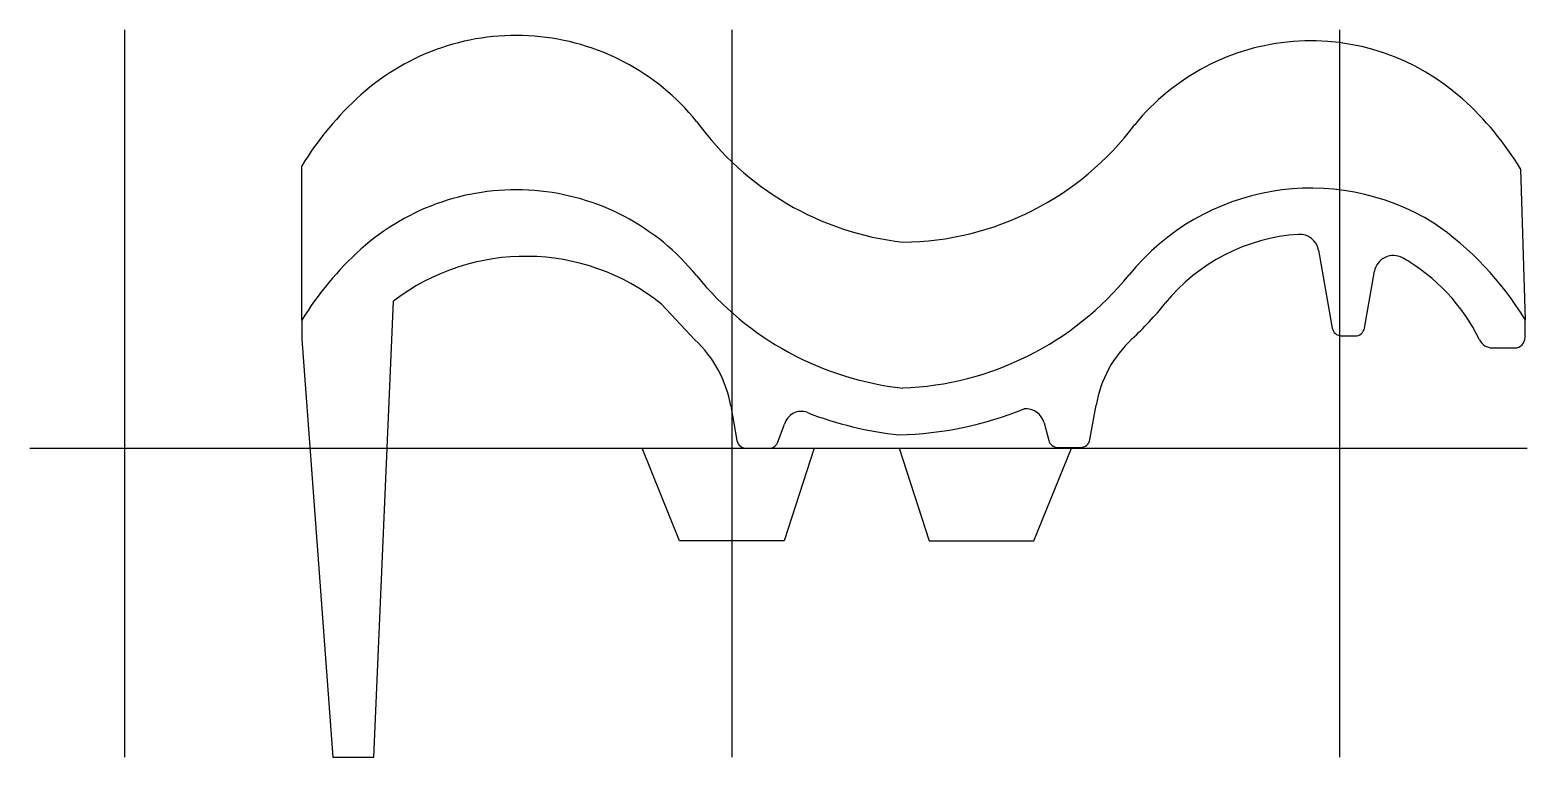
# Model space of a CAD drawing. Extents: x -136 to 154, y -60 to 81.
import ezdxf

# ---------------------------------------------------------------- set-up
doc = ezdxf.new("R2010")
doc.units = 0
doc.layers.get('0').update_dxf_attribs({"linetype": 'CONTINUOUS'})

msp = doc.modelspace()

# ---------------------------------------------------------------- linework, layer by layer
at = {"linetype": 'CONTINUOUS'}
for p, q in [((-118, -60), (-118, 81.29)), ((0, -60), (0, 81.29)), ((118, -60), (118, 81.29)), ((-83.62, 24.88), (-83.62, 54.88)), ((153.11, 54.33), (154.02, 24.88)), ((113.86, 38.52), (116.54, 23.34)), ((122.79, 23.34), (124.74, 34.4)), ((-69.62, -60), (-65.82, 28.6)), ((-13.73, 28.01), (-7.26, 21.07)), ((-83.62, 24.88), (-83.62, 21.2)), ((153.99, 21.51), (153.99, 25.04)), ((-83.62, 21.2), (-77.62, -60)), ((118.28, 21.82), (120.98, 21.82)), ((147.63, 19.51), (151.99, 19.51)), ((-0.29, 8.23), (0.89, 1.52)), ((69.47, 1.68), (70.66, 8.39)), ((8.9, 1.37), (10.16, 4.7)), ((60.55, 4.95), (61.47, 1.53)), ((-136.44, 0), (154.38, 0)), ((-10.27, -18), (-17.54, 0)), ((2.82, 0), (7.12, 0)), ((15.92, 0), (10.08, -18)), ((32.4, 0), (38.24, -18)), ((58.59, -18), (65.86, 0)), ((63.14, 0.16), (67.66, 0.16)), ((10.08, -18), (-10.27, -18)), ((38.24, -18), (58.59, -18)), ((-77.62, -60), (-69.62, -60))]:
    msp.add_line(p, q, dxfattribs=at)
for centre, radius, start, end in [((-42, 35.06), 45.16, 39.0611, 131.8916), ((112.39, 35.07), 44.09, 48.1005, 140.8993), ((-30.9, 22.73), 61.75, 131.9134, 148.6226), ((101.31, 22.71), 60.69, 31.4001, 48.1112), ((39.59, 97), 57.31, 215.7398, 263.5306), ((32.57, 97), 56.95, 270.5629, 323.1964), ((-41.99, 5.07), 45.16, 39.0526, 131.9015), ((112.39, 5.07), 45.47, 58.3146, 140.9396), ((101.27, -7.11), 61.75, 31.3808, 55.4753), ((112.36, 5.24), 36.4, 93.7289, 140.948), ((110.23, 37.88), 3.69, 10.0262, 93.6724), ((-30.9, -7.27), 61.75, 131.9134, 148.6226), ((-40.15, -4.93), 42.23, 51.2696, 127.4325), ((128.37, 33.76), 3.69, 60.7042, 170.0425), ((112.36, 5.24), 36.4, 25.7913, 60.6811), ((39.61, 71.27), 59.92, 219.0558, 263.7534), ((30.79, 71.27), 59.6, 272.2087, 320.9527), ((30.74, 71.42), 68.68, 313.0554, 320.9652), ((118.35, 23.66), 1.84, 189.9706, 267.7509), ((120.98, 23.66), 1.84, 270.061, 349.9846), ((-22.99, 4.22), 23.05, 10.0182, 46.9711), ((93.36, 4.39), 23.05, 133.036, 170.0121), ((147.63, 22.28), 2.77, 205.6716, 270.0708), ((151.99, 21.51), 2, 270, 0), ((13.38, 3.84), 3.33, 68.6328, 165.0135), ((39.62, 71.28), 69.04, 248.7386, 263.9926), ((30.79, 71.27), 68.67, 271.3376, 292.1519), ((56.99, 3.99), 3.69, 15.0357, 94.762), ((2.7, 1.84), 1.84, 189.8969, 273.6576), ((7.12, 1.84), 1.84, 269.9676, 345.2007), ((63.25, 2), 1.84, 194.6937, 266.5782), ((67.66, 2), 1.84, 270.061, 349.9846)]:
    msp.add_arc(centre, radius, start, end, dxfattribs=at)

doc.saveas('drawing.dxf')
